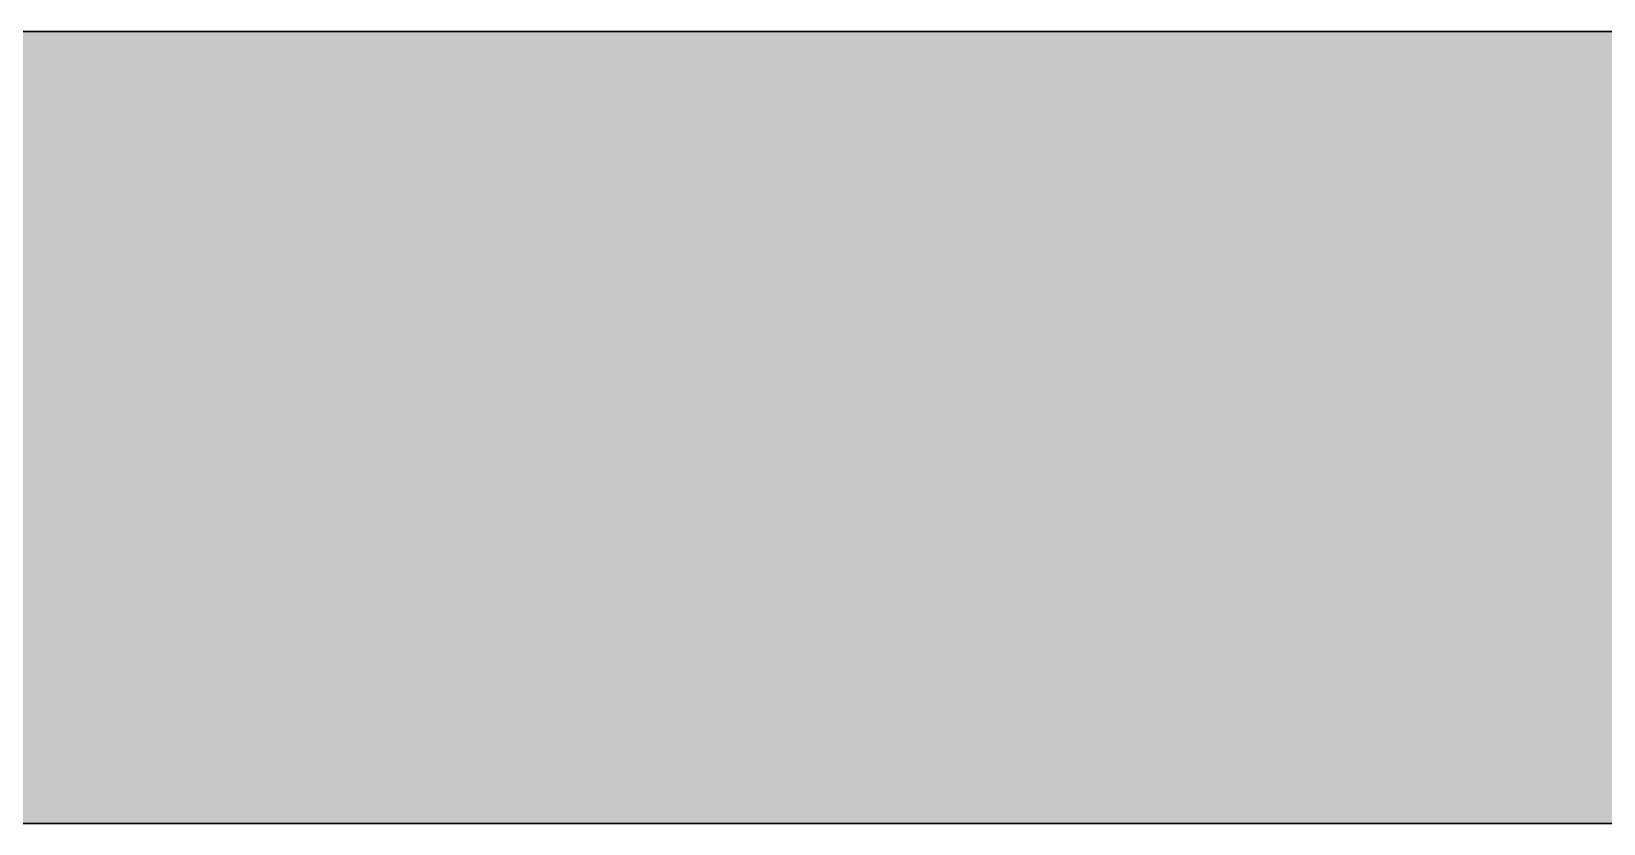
# Model space of a CAD drawing. Header units: inches. Extents: x -1287 to 1590, y -3558 to 989.
# Drawn here: x 711.99 to 755.66, y 91.89 to 113.89 of the extents above; entities that cross this region are included whole.
import ezdxf

# ---------------------------------------------------------------- set-up
doc = ezdxf.new("R2010")
doc.units = ezdxf.units.IN
doc.header["$MEASUREMENT"] = 0
doc.layers.add('A-WALL', color=113, linetype='Continuous', lineweight=18)
doc.layers.add('A-WALL-PATT', color=111, linetype='Continuous', lineweight=18)

msp = doc.modelspace()

# ---------------------------------------------------------------- hatches: boundary and pattern name
at = {"layer": 'A-WALL-PATT', "lineweight": 9}
h = msp.add_hatch(color=7, dxfattribs=at)
h.paths.add_polyline_path([(1067.897, 91.893), (1120.829, 91.893), (1120.829, 113.893), (1049.399, 113.893), (1049.399, 91.893)], flags=0)
h.paths.add_polyline_path([(1329.149, 91.893), (1329.149, 113.893), (1290.237, 113.893), (1290.237, 91.893), (1308.882, 91.893)], flags=0)
h.paths.add_polyline_path([(966.336, 91.893), (1006.899, 91.893), (1006.899, 113.893), (966.336, 113.893)], flags=0)
h.paths.add_polyline_path([(1161.829, 91.893), (1263.737, 91.893), (1263.737, 113.893), (1161.829, 113.893)], flags=0)
h.paths.add_polyline_path([(799.336, 91.893), (848.013, 91.893), (848.013, 113.893), (799.336, 113.893), (799.336, 109.826)], flags=0)
h.paths.add_polyline_path([(756.836, 91.893), (756.836, 113.893), (677.931, 113.893), (677.931, 91.893), (746.585, 91.893)], flags=0)
h.paths.add_polyline_path([(520.25, 91.893), (520.25, 113.893), (480.776, 113.893), (480.776, 91.893), (505.601, 91.893)], flags=0)
h.paths.add_polyline_path([(562.75, 91.893), (635.431, 91.893), (635.431, 113.893), (562.75, 113.893)], flags=0)
h.paths.add_polyline_path([(923.836, 91.893), (923.836, 113.893), (890.513, 113.893), (890.513, 91.893)], flags=0)

# ---------------------------------------------------------------- linework, layer by layer
at = {"layer": 'A-WALL', "color": 8, "lineweight": 30}
for p, q in [((756.836, 113.893), (677.931, 113.893)), ((677.931, 91.893), (756.836, 91.893))]:
    msp.add_line(p, q, dxfattribs=at)

doc.saveas('drawing.dxf')
